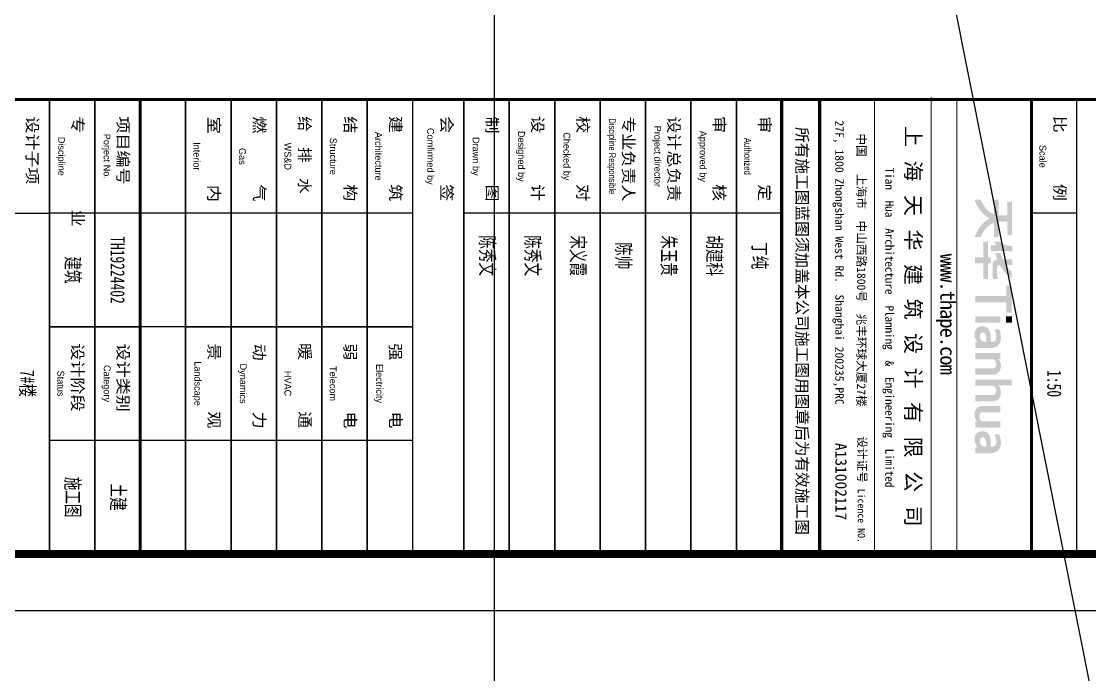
# Model space of a CAD drawing. Extents: x -678900 to 2378000, y 0 to 1840591.
# Drawn here: x -160934 to -151525, y 671482 to 677232 of the extents above; entities that cross this region are included whole.
import ezdxf
from ezdxf.enums import TextEntityAlignment as Align

# ---------------------------------------------------------------- set-up
doc = ezdxf.new("R2010")
doc.units = 0
doc.header["$LTSCALE"] = 1000
doc.header["$MEASUREMENT"] = 0
doc.header["$PDMODE"] = 1
doc.layers.get('0').update_dxf_attribs({"linetype": 'CONTINUOUS'})
doc.layers.get('DEFPOINTS').update_dxf_attribs({"color": 8, "linetype": 'CONTINUOUS'})
for name, color, linetype in [('C-SHET-LOGO', 7, 'CONTINUOUS'), ('C-SHET-SHET', 144, 'CONTINUOUS'), ('verify', 50, 'CONTINUOUS')]:
    doc.layers.add(name, color=color, linetype=linetype)
doc.layers.add('内框', color=8, linetype='CONTINUOUS', plot=False)
doc.styles.get("Standard").update_dxf_attribs({"font": '', "width": 0.7})
doc.styles.add('STYLEP3', font='')
doc.styles.add('STYLEP4', font='GOTHIC.TTF')
doc.styles.add('TH-STYLE1', font='', dxfattribs={"width": 0.7})
doc.styles.add('TH-STYLE2', font='', dxfattribs={"width": 0.7})
doc.styles.add('TH-STYLEP5', font='')
doc.styles.add('TuKuang', font='', dxfattribs={"width": 1.1})
doc.styles.add('黑体', font='simhei.ttf')
doc.styles.get('Standard').set_extended_font_data('SimSun')
doc.styles.get('STYLEP3').set_extended_font_data('SimSun')
doc.styles.get('TH-STYLE1').set_extended_font_data('SimSun')
doc.styles.get('TH-STYLE2').set_extended_font_data('SimSun')
doc.styles.get('TH-STYLEP5').set_extended_font_data('SimSun')
doc.styles.get('TuKuang').set_extended_font_data('SimSun')

# ---------------------------------------------------------------- blocks, each defined once
blk = doc.blocks.new('THAPE_A2L_inner')
at = {"layer": '内框'}
blk.add_lwpolyline([(0, 0), (0, 420), (594, 420), (594, 0)], close=True, dxfattribs=at)
at = {"layer": '内框', "const_width": 1.4}
blk.add_lwpolyline([(25, 410), (25, 10), (584, 10), (584, 410)], close=True, dxfattribs=at)
at = {"layer": '内框', "const_width": 0.5}
blk.add_lwpolyline([(504, 410), (504, 10)], dxfattribs=at)
at = {"layer": '内框', "style": '黑体', "width": 0.8}
blk.add_attdef('内框名称', (22.08, 421.99), '', height=3, dxfattribs=at)
blk = doc.blocks.new('TH')
at = {"linetype": 'Continuous'}
h = blk.add_hatch(color=256, dxfattribs=at)
h.dxf.hatch_style = 1
h.paths.add_polyline_path([(2.821, 2.831), (2.821, 2.978), (1.756, 2.978), (1.224, 2.978), (0.159, 2.978), (0.159, 2.831), (0.159, 2.758), (0.159, 2.611), (0.592, 2.611), (0.808, 2.611), (1.242, 2.611), (1.242, 2.341), (1.242, 2.206), (1.242, 1.916), (0.743, 1.916), (0.499, 1.916), (0, 1.916), (0, 1.538), (0.687, 1.538), (1.112, 1.538), (1.147, 1.538), (1.092, 1.427), (1.074, 1.391), (1.038, 1.32), (1.014, 1.284), (1.003, 1.266), (0.978, 1.23), (0.932, 1.153), (0.903, 1.116), (0.743, 0.945), (0.685, 0.888), (0.607, 0.829), (0.569, 0.798), (0.465, 0.718), (0.406, 0.679), (0.347, 0.644), (0.318, 0.626), (0.258, 0.59), (0, 0.461), (0, 0), (0.135, 0.047), (0.19, 0.068), (0.298, 0.113), (0.385, 0.157), (0.429, 0.178), (0.516, 0.222), (0.582, 0.26), (0.615, 0.281), (0.677, 0.323), (0.817, 0.413), (0.871, 0.454), (0.993, 0.56), (1.075, 0.641), (1.115, 0.682), (1.197, 0.763), (1.264, 0.853), (1.334, 0.939), (1.424, 1.075), (1.442, 1.107), (1.493, 1.193), (1.552, 1.077), (1.577, 1.037), (1.634, 0.962), (1.687, 0.878), (1.703, 0.859), (1.872, 0.674), (1.907, 0.639), (1.977, 0.57), (2.073, 0.493), (2.12, 0.454), (2.215, 0.376), (2.304, 0.321), (2.376, 0.278), (2.412, 0.256), (2.483, 0.212), (2.555, 0.176), (2.59, 0.159), (2.662, 0.123), (2.777, 0.072), (2.836, 0.049), (2.98, 0), (2.98, 0.195), (2.98, 0.284), (2.98, 0.461), (2.795, 0.558), (2.747, 0.582), (2.652, 0.629), (2.616, 0.653), (2.598, 0.665), (2.483, 0.743), (2.413, 0.793), (2.37, 0.827), (2.284, 0.898), (2.239, 0.943), (2.216, 0.966), (2.17, 1.012), (2.085, 1.109), (2.046, 1.161), (1.977, 1.27), (1.913, 1.364), (1.886, 1.416), (1.842, 1.538), (2.98, 1.538), (2.98, 1.916), (2.481, 1.916), (2.237, 1.916), (1.738, 1.916), (1.738, 2.611), (2.177, 2.611), (2.392, 2.611), (2.821, 2.611), (2.821, 2.758)])
h = blk.add_hatch(color=256, dxfattribs=at)
h.dxf.hatch_style = 1
h.paths.add_polyline_path([(4.072, 2.553), (4.124, 2.884), (4.124, 2.998), (3.951, 2.998), (3.866, 2.998), (3.685, 2.998), (3.685, 2.949), (3.685, 2.929), (3.685, 2.889), (3.653, 2.649), (3.639, 2.585), (3.605, 2.457), (3.575, 2.363), (3.553, 2.317), (3.501, 2.233), (3.453, 2.171), (3.327, 2.026), (3.327, 1.842), (3.327, 1.751), (3.327, 1.548), (3.525, 1.646), (3.635, 1.727), (3.635, 1.56), (3.635, 1.487), (3.635, 1.31), (4.072, 1.31), (4.072, 1.812), (4.072, 2.059)])
h = blk.add_hatch(color=256, dxfattribs=at)
h.dxf.hatch_style = 1
h.paths.add_polyline_path([(5.514, 2.186), (5.52, 2.19), (5.542, 2.209), (5.644, 2.281), (5.694, 2.319), (5.79, 2.397), (5.884, 2.491), (5.931, 2.537), (6.024, 2.631), (6.158, 2.8), (6.19, 2.858), (6.205, 2.888), (6.237, 2.958), (6.027, 2.958), (5.927, 2.958), (5.726, 2.958), (5.597, 2.8), (5.555, 2.758), (5.534, 2.737), (5.493, 2.695), (5.401, 2.623), (5.355, 2.586), (5.204, 2.463), (5.204, 2.69), (5.204, 2.79), (5.204, 2.998), (5.02, 2.998), (4.932, 2.998), (4.758, 2.998), (4.758, 2.692), (4.758, 2.539), (4.758, 2.233), (4.686, 2.203), (4.651, 2.188), (4.579, 2.159), (4.531, 2.143), (4.507, 2.135), (4.251, 2.065), (4.251, 1.906), (4.251, 1.826), (4.251, 1.654), (4.44, 1.7), (4.48, 1.71), (4.559, 1.732), (4.63, 1.756), (4.666, 1.768), (4.768, 1.801), (4.767, 1.744), (4.772, 1.722), (4.795, 1.652), (4.802, 1.625), (4.818, 1.597), (4.857, 1.553), (4.893, 1.511), (4.917, 1.493), (4.966, 1.469), (5.011, 1.455), (5.134, 1.419), (5.504, 1.419), (5.689, 1.419), (6.059, 1.419), (6.149, 1.436), (6.194, 1.451), (6.307, 1.502), (6.307, 1.657), (6.307, 1.727), (6.307, 1.866), (6.23, 1.843), (6.192, 1.829), (6.118, 1.796), (6.059, 1.786), (5.777, 1.786), (5.636, 1.786), (5.353, 1.786), (5.306, 1.799), (5.282, 1.811), (5.244, 1.841), (5.229, 1.871), (5.221, 1.886), (5.204, 1.916), (5.198, 1.949), (5.201, 1.969), (5.214, 2), (5.298, 2.051), (5.34, 2.077)])
h = blk.add_hatch(color=256, dxfattribs=at)
h.dxf.hatch_style = 1
h.paths.add_polyline_path([(8.184, 2.521), (8.677, 2.521), (8.999, 2.521), (8.999, 2.949), (6.843, 2.949), (6.843, 2.521), (7.658, 2.521), (7.658, 1.53), (7.658, 1.04), (7.658, 0.038), (8.184, 0.038), (8.184, 1.034), (8.184, 1.526)])
h = blk.add_hatch(color=256, dxfattribs=at)
h.dxf.hatch_style = 1
h.paths.add_polyline_path([(9.803, 2.968), (9.287, 2.968), (9.287, 2.502), (9.803, 2.502)])
h = blk.add_hatch(color=256, dxfattribs=at)
h.dxf.hatch_style = 1
h.paths.add_polyline_path([(15.182, 1.713), (15.187, 1.714), (15.276, 1.714), (15.298, 1.712), (15.343, 1.703), (15.383, 1.693), (15.401, 1.684), (15.423, 1.673), (15.431, 1.666), (15.435, 1.662), (15.453, 1.653), (15.461, 1.646), (15.466, 1.641), (15.471, 1.636), (15.476, 1.631), (15.481, 1.626), (15.486, 1.621), (15.491, 1.616), (15.498, 1.608), (15.507, 1.59), (15.511, 1.586), (15.518, 1.578), (15.528, 1.558), (15.538, 1.528), (15.548, 1.489), (15.548, 0.038), (16.048, 0.038), (16.048, 1.529), (16.048, 1.529), (16.038, 1.588), (16.038, 1.59), (16.028, 1.627), (16.028, 1.63), (16.019, 1.657), (16.009, 1.687), (16.007, 1.69), (15.999, 1.706), (15.989, 1.726), (15.979, 1.746), (15.969, 1.766), (15.959, 1.786), (15.949, 1.806), (15.946, 1.811), (15.941, 1.816), (15.936, 1.821), (15.928, 1.828), (15.919, 1.846), (15.916, 1.851), (15.911, 1.856), (15.906, 1.861), (15.901, 1.866), (15.896, 1.871), (15.891, 1.876), (15.886, 1.881), (15.881, 1.886), (15.876, 1.891), (15.871, 1.896), (15.866, 1.901), (15.861, 1.906), (15.856, 1.911), (15.851, 1.916), (15.846, 1.921), (15.836, 1.931), (15.818, 1.944), (15.806, 1.951), (15.796, 1.961), (15.775, 1.972), (15.753, 1.983), (15.746, 1.991), (15.741, 1.994), (15.725, 2.002), (15.705, 2.012), (15.685, 2.022), (15.682, 2.024), (15.655, 2.033), (15.625, 2.043), (15.595, 2.053), (15.592, 2.054), (15.554, 2.063), (15.552, 2.064), (15.504, 2.073), (15.503, 2.073), (15.403, 2.085), (15.307, 2.085), (15.295, 2.084), (15.214, 2.073), (15.212, 2.073), (15.154, 2.064), (15.152, 2.063), (15.114, 2.054), (15.112, 2.053), (15.085, 2.044), (15.055, 2.034), (15.025, 2.024), (15.021, 2.022), (15.003, 2.013), (14.975, 2.004), (14.971, 2.002), (14.955, 1.994), (14.935, 1.984), (14.915, 1.974), (14.911, 1.971), (14.903, 1.963), (14.881, 1.952), (14.869, 1.946), (14.859, 1.939), (14.851, 1.931), (14.845, 1.925), (14.828, 1.913), (14.817, 1.907), (14.803, 1.899), (14.783, 1.888), (14.783, 2.948), (14.323, 2.948), (14.323, 0.038), (14.818, 0.038), (14.818, 1.45), (14.828, 1.488), (14.837, 1.506), (14.847, 1.526), (14.858, 1.548), (14.866, 1.556), (14.871, 1.561), (14.876, 1.566), (14.881, 1.571), (14.886, 1.576), (14.891, 1.581), (14.896, 1.586), (14.901, 1.591), (14.906, 1.596), (14.911, 1.601), (14.916, 1.606), (14.921, 1.611), (14.925, 1.614), (14.939, 1.626), (14.944, 1.63), (14.954, 1.636), (14.971, 1.642), (14.975, 1.644), (14.991, 1.652), (15.011, 1.662), (15.033, 1.673), (15.062, 1.683), (15.092, 1.693), (15.123, 1.703)])
h = blk.add_hatch(color=256, dxfattribs=at)
h.dxf.hatch_style = 1
h.paths.add_polyline_path([(9.803, 2.045), (9.287, 2.045), (9.287, 1.246), (9.287, 0.038), (9.803, 0.038)])
h = blk.add_hatch(color=256, dxfattribs=at)
h.dxf.hatch_style = 1
h.paths.add_polyline_path([(11.506, 1.951), (11.496, 1.961), (11.491, 1.964), (11.475, 1.972), (11.471, 1.974), (11.455, 1.982), (11.451, 1.984), (11.435, 1.992), (11.431, 1.994), (11.415, 2.002), (11.411, 2.004), (11.395, 2.012), (11.391, 2.014), (11.375, 2.022), (11.372, 2.024), (11.345, 2.033), (11.342, 2.034), (11.315, 2.043), (11.312, 2.044), (11.274, 2.053), (11.272, 2.054), (11.234, 2.063), (11.232, 2.064), (11.174, 2.073), (11.173, 2.073), (11.064, 2.083), (11.051, 2.085), (10.929, 2.085), (10.923, 2.083), (10.783, 2.073), (10.782, 2.073), (10.704, 2.063), (10.702, 2.063), (10.644, 2.054), (10.642, 2.053), (10.594, 2.044), (10.592, 2.043), (10.553, 2.033), (10.504, 2.024), (10.502, 2.023), (10.473, 2.013), (10.434, 2.004), (10.432, 2.003), (10.405, 1.994), (10.402, 1.993), (10.375, 1.984), (10.372, 1.983), (10.345, 1.974), (10.342, 1.973), (10.313, 1.968), (10.313, 1.578), (10.322, 1.581), (10.328, 1.584), (10.352, 1.593), (10.355, 1.594), (10.373, 1.603), (10.402, 1.613), (10.405, 1.614), (10.432, 1.623), (10.435, 1.624), (10.462, 1.633), (10.465, 1.634), (10.493, 1.643), (10.532, 1.653), (10.535, 1.654), (10.563, 1.663), (10.602, 1.673), (10.604, 1.674), (10.643, 1.683), (10.693, 1.693), (10.753, 1.703), (10.843, 1.713), (10.848, 1.714), (10.988, 1.714), (10.994, 1.713), (11.053, 1.703), (11.093, 1.693), (11.122, 1.684), (11.125, 1.683), (11.153, 1.673), (11.173, 1.663), (11.181, 1.656), (11.185, 1.652), (11.203, 1.643), (11.211, 1.636), (11.216, 1.631), (11.221, 1.626), (11.226, 1.621), (11.231, 1.616), (11.236, 1.611), (11.241, 1.606), (11.246, 1.601), (11.251, 1.596), (11.258, 1.588), (11.267, 1.57), (11.271, 1.566), (11.278, 1.558), (11.288, 1.538), (11.298, 1.51), (11.299, 1.507), (11.308, 1.48), (11.309, 1.458), (11.311, 1.396), (11.313, 1.278), (11.191, 1.277), (11.052, 1.275), (10.863, 1.273), (10.863, 1.273), (10.764, 1.263), (10.762, 1.263), (10.694, 1.253), (10.692, 1.253), (10.644, 1.244), (10.642, 1.243), (10.604, 1.234), (10.602, 1.233), (10.564, 1.224), (10.562, 1.223), (10.535, 1.214), (10.532, 1.213), (10.505, 1.204), (10.502, 1.203), (10.475, 1.194), (10.471, 1.192), (10.453, 1.183), (10.425, 1.174), (10.421, 1.172), (10.405, 1.164), (10.401, 1.162), (10.385, 1.154), (10.381, 1.152), (10.365, 1.144), (10.361, 1.141), (10.353, 1.133), (10.335, 1.124), (10.331, 1.122), (10.315, 1.114), (10.311, 1.111), (10.306, 1.106), (10.301, 1.101), (10.293, 1.093), (10.275, 1.084), (10.271, 1.081), (10.266, 1.076), (10.261, 1.071), (10.256, 1.066), (10.251, 1.061), (10.246, 1.056), (10.241, 1.051), (10.236, 1.046), (10.231, 1.041), (10.226, 1.036), (10.221, 1.031), (10.216, 1.026), (10.211, 1.021), (10.201, 1.011), (10.197, 1.006), (10.188, 0.988), (10.181, 0.981), (10.171, 0.971), (10.167, 0.966), (10.159, 0.95), (10.157, 0.946), (10.148, 0.928), (10.141, 0.921), (10.138, 0.917), (10.128, 0.888), (10.119, 0.87), (10.117, 0.866), (10.109, 0.85), (10.108, 0.847), (10.098, 0.81), (10.098, 0.807), (10.088, 0.77), (10.073, 0.698), (10.073, 0.548), (10.088, 0.479), (10.088, 0.477), (10.098, 0.429), (10.098, 0.427), (10.108, 0.39), (10.109, 0.387), (10.118, 0.36), (10.119, 0.356), (10.127, 0.34), (10.129, 0.336), (10.137, 0.32), (10.139, 0.316), (10.147, 0.3), (10.149, 0.296), (10.157, 0.28), (10.159, 0.276), (10.167, 0.26), (10.169, 0.256), (10.177, 0.24), (10.181, 0.236), (10.186, 0.231), (10.191, 0.226), (10.198, 0.218), (10.207, 0.2), (10.211, 0.196), (10.216, 0.191), (10.221, 0.186), (10.226, 0.181), (10.231, 0.176), (10.236, 0.171), (10.241, 0.166), (10.246, 0.161), (10.251, 0.156), (10.256, 0.151), (10.261, 0.146), (10.266, 0.141), (10.271, 0.136), (10.276, 0.131), (10.281, 0.126), (10.291, 0.116), (10.295, 0.112), (10.313, 0.103), (10.321, 0.096), (10.325, 0.092), (10.343, 0.083), (10.351, 0.076), (10.355, 0.072), (10.371, 0.064), (10.375, 0.062), (10.391, 0.054), (10.395, 0.052), (10.411, 0.044), (10.415, 0.043), (10.443, 0.033), (10.461, 0.024), (10.464, 0.023), (10.502, 0.014), (10.504, 0.013), (10.541, 0.004), (10.612, -0.012), (10.803, -0.012), (10.886, 0.004), (10.932, 0.013), (10.982, 0.023), (10.985, 0.024), (11.013, 0.033), (11.052, 0.043), (11.055, 0.044), (11.073, 0.053), (11.102, 0.063), (11.105, 0.064), (11.121, 0.072), (11.125, 0.074), (11.141, 0.082), (11.145, 0.084), (11.161, 0.092), (11.165, 0.094), (11.181, 0.102), (11.185, 0.104), (11.201, 0.112), (11.206, 0.116), (11.213, 0.123), (11.231, 0.132), (11.236, 0.136), (11.241, 0.141), (11.246, 0.146), (11.251, 0.151), (11.256, 0.156), (11.263, 0.163), (11.281, 0.172), (11.286, 0.176), (11.291, 0.181), (11.296, 0.186), (11.301, 0.191), (11.306, 0.196), (11.363, 0.238), (11.363, 0.038), (11.823, 0.038), (11.823, 1.288), (11.819, 1.307), (11.808, 1.388), (11.808, 1.389), (11.798, 1.458), (11.798, 1.46), (11.788, 1.498), (11.778, 1.547), (11.778, 1.55), (11.769, 1.577), (11.768, 1.58), (11.759, 1.607), (11.758, 1.61), (11.749, 1.637), (11.747, 1.64), (11.739, 1.656), (11.737, 1.66), (11.728, 1.678), (11.719, 1.707), (11.716, 1.711), (11.708, 1.718), (11.699, 1.736), (11.697, 1.74), (11.689, 1.756), (11.687, 1.76), (11.679, 1.776), (11.676, 1.781), (11.668, 1.788), (11.659, 1.806), (11.656, 1.811), (11.651, 1.816), (11.646, 1.821), (11.641, 1.826), (11.636, 1.831), (11.628, 1.838), (11.619, 1.856), (11.616, 1.861), (11.611, 1.866), (11.606, 1.871), (11.601, 1.876), (11.596, 1.881), (11.591, 1.886), (11.586, 1.891), (11.576, 1.901), (11.571, 1.904), (11.553, 1.913), (11.546, 1.921), (11.536, 1.931), (11.531, 1.934), (11.513, 1.943)])
h.paths.add_polyline_path([(11.039, 0.925), (11.313, 0.928), (11.313, 0.756), (11.305, 0.736), (11.299, 0.721), (11.289, 0.69), (11.278, 0.658), (11.269, 0.64), (11.259, 0.62), (11.249, 0.6), (11.246, 0.596), (11.244, 0.59), (11.238, 0.584), (11.235, 0.578), (11.229, 0.571), (11.219, 0.56), (11.216, 0.556), (11.211, 0.551), (11.206, 0.546), (11.201, 0.541), (11.196, 0.536), (11.191, 0.531), (11.186, 0.526), (11.181, 0.521), (11.173, 0.513), (11.155, 0.504), (11.151, 0.501), (11.143, 0.493), (11.125, 0.484), (11.121, 0.481), (11.113, 0.473), (11.093, 0.463), (11.065, 0.454), (11.061, 0.452), (11.043, 0.443), (11.013, 0.433), (10.973, 0.423), (10.924, 0.414), (10.909, 0.412), (10.844, 0.41), (10.815, 0.408), (10.762, 0.414), (10.723, 0.423), (10.693, 0.433), (10.673, 0.443), (10.666, 0.451), (10.661, 0.454), (10.643, 0.463), (10.636, 0.471), (10.631, 0.476), (10.626, 0.481), (10.618, 0.488), (10.609, 0.506), (10.606, 0.511), (10.598, 0.518), (10.588, 0.55), (10.578, 0.574), (10.576, 0.578), (10.575, 0.622), (10.574, 0.665), (10.574, 0.685), (10.574, 0.707), (10.579, 0.718), (10.588, 0.737), (10.589, 0.74), (10.597, 0.756), (10.608, 0.778), (10.616, 0.786), (10.621, 0.791), (10.626, 0.796), (10.631, 0.801), (10.636, 0.806), (10.641, 0.811), (10.646, 0.816), (10.653, 0.823), (10.671, 0.832), (10.691, 0.842), (10.711, 0.852), (10.731, 0.862), (10.753, 0.873), (10.792, 0.883), (10.795, 0.884), (10.823, 0.893), (10.873, 0.903), (10.933, 0.913), (11.023, 0.923)], flags=16)
h = blk.add_hatch(color=256, dxfattribs=at)
h.dxf.hatch_style = 1
h.paths.add_polyline_path([(12.709, 1.48), (12.717, 1.496), (12.719, 1.5), (12.727, 1.516), (12.729, 1.52), (12.737, 1.536), (12.741, 1.541), (12.746, 1.546), (12.749, 1.55), (12.757, 1.566), (12.761, 1.571), (12.766, 1.576), (12.771, 1.581), (12.776, 1.586), (12.783, 1.593), (12.803, 1.609), (12.814, 1.619), (12.827, 1.631), (12.845, 1.639), (12.853, 1.643), (12.871, 1.652), (12.875, 1.654), (12.891, 1.662), (12.895, 1.664), (12.913, 1.673), (12.942, 1.683), (12.945, 1.684), (12.973, 1.693), (13.013, 1.703), (13.072, 1.713), (13.111, 1.714), (13.153, 1.713), (13.184, 1.713), (13.233, 1.703), (13.263, 1.693), (13.281, 1.684), (13.285, 1.682), (13.301, 1.674), (13.305, 1.672), (13.321, 1.664), (13.326, 1.661), (13.331, 1.656), (13.336, 1.651), (13.341, 1.646), (13.346, 1.641), (13.351, 1.636), (13.356, 1.631), (13.361, 1.626), (13.366, 1.621), (13.371, 1.616), (13.376, 1.611), (13.381, 1.606), (13.388, 1.598), (13.397, 1.58), (13.399, 1.576), (13.407, 1.56), (13.409, 1.556), (13.418, 1.538), (13.428, 1.508), (13.438, 1.439), (13.438, 0.038), (13.938, 0.038), (13.938, 1.449), (13.928, 1.548), (13.928, 1.549), (13.918, 1.597), (13.918, 1.6), (13.908, 1.637), (13.908, 1.64), (13.899, 1.667), (13.898, 1.67), (13.889, 1.697), (13.887, 1.7), (13.879, 1.716), (13.877, 1.72), (13.869, 1.736), (13.867, 1.74), (13.859, 1.756), (13.857, 1.76), (13.849, 1.776), (13.847, 1.78), (13.839, 1.796), (13.836, 1.801), (13.831, 1.806), (13.826, 1.811), (13.818, 1.818), (13.809, 1.836), (13.806, 1.841), (13.801, 1.846), (13.796, 1.851), (13.791, 1.856), (13.786, 1.861), (13.778, 1.868), (13.769, 1.886), (13.766, 1.891), (13.761, 1.896), (13.756, 1.901), (13.751, 1.904), (13.735, 1.912), (13.731, 1.916), (13.726, 1.921), (13.721, 1.926), (13.716, 1.931), (13.711, 1.936), (13.706, 1.941), (13.701, 1.944), (13.685, 1.952), (13.681, 1.956), (13.676, 1.961), (13.671, 1.964), (13.655, 1.972), (13.651, 1.976), (13.646, 1.981), (13.641, 1.984), (13.625, 1.992), (13.621, 1.994), (13.605, 2.002), (13.601, 2.004), (13.585, 2.012), (13.581, 2.014), (13.565, 2.022), (13.562, 2.024), (13.533, 2.033), (13.515, 2.042), (13.512, 2.044), (13.473, 2.053), (13.445, 2.063), (13.442, 2.064), (13.384, 2.073), (13.383, 2.073), (13.294, 2.084), (13.287, 2.085), (13.192, 2.083), (13.094, 2.073), (13.092, 2.073), (13.044, 2.064), (13.042, 2.063), (13.004, 2.054), (13.002, 2.053), (12.964, 2.044), (12.962, 2.043), (12.935, 2.034), (12.932, 2.033), (12.905, 2.024), (12.901, 2.022), (12.885, 2.014), (12.881, 2.012), (12.865, 2.004), (12.861, 2.002), (12.845, 1.994), (12.841, 1.992), (12.825, 1.984), (12.821, 1.982), (12.805, 1.974), (12.801, 1.972), (12.79, 1.965), (12.774, 1.955), (12.757, 1.945), (12.738, 1.93), (12.727, 1.92), (12.716, 1.913), (12.701, 1.902), (12.685, 1.894), (12.663, 1.888), (12.663, 2.038), (12.203, 2.038), (12.203, 0.038), (12.709, 0.038)])
h = blk.add_hatch(color=256, dxfattribs=at)
h.dxf.hatch_style = 1
h.paths.add_polyline_path([(16.928, 2.038), (16.423, 2.038), (16.423, 0.559), (16.423, 0.558), (16.425, 0.552), (16.438, 0.489), (16.438, 0.487), (16.448, 0.45), (16.449, 0.447), (16.458, 0.42), (16.459, 0.417), (16.468, 0.39), (16.469, 0.386), (16.478, 0.368), (16.488, 0.34), (16.489, 0.336), (16.497, 0.32), (16.501, 0.316), (16.508, 0.308), (16.517, 0.29), (16.519, 0.286), (16.527, 0.27), (16.531, 0.266), (16.538, 0.258), (16.547, 0.24), (16.551, 0.236), (16.556, 0.231), (16.561, 0.226), (16.566, 0.221), (16.571, 0.216), (16.576, 0.211), (16.581, 0.206), (16.586, 0.201), (16.591, 0.196), (16.596, 0.191), (16.601, 0.186), (16.606, 0.181), (16.611, 0.176), (16.616, 0.171), (16.621, 0.166), (16.626, 0.161), (16.631, 0.156), (16.636, 0.151), (16.641, 0.146), (16.651, 0.136), (16.655, 0.132), (16.673, 0.123), (16.681, 0.116), (16.685, 0.112), (16.703, 0.103), (16.711, 0.096), (16.715, 0.092), (16.731, 0.084), (16.735, 0.082), (16.751, 0.074), (16.755, 0.072), (16.771, 0.064), (16.775, 0.062), (16.791, 0.054), (16.795, 0.052), (16.811, 0.044), (16.815, 0.043), (16.842, 0.034), (16.845, 0.033), (16.872, 0.024), (16.874, 0.023), (16.912, 0.014), (16.914, 0.013), (16.949, 0.004), (17.017, -0.011), (17.027, -0.014), (17.05, -0.017), (17.113, -0.016), (17.175, -0.009), (17.215, -0.007), (17.282, 0.003), (17.284, 0.004), (17.332, 0.013), (17.334, 0.014), (17.372, 0.023), (17.375, 0.024), (17.402, 0.033), (17.405, 0.034), (17.432, 0.043), (17.435, 0.044), (17.462, 0.053), (17.465, 0.054), (17.483, 0.063), (17.512, 0.073), (17.515, 0.074), (17.531, 0.082), (17.535, 0.084), (17.551, 0.092), (17.556, 0.096), (17.581, 0.112), (17.585, 0.114), (17.601, 0.122), (17.631, 0.142), (17.636, 0.145), (17.646, 0.15), (17.652, 0.153), (17.665, 0.165), (17.686, 0.179), (17.686, 0.038), (18.153, 0.038), (18.153, 2.038), (17.658, 2.038), (17.658, 0.618), (17.648, 0.578), (17.639, 0.56), (17.637, 0.556), (17.628, 0.538), (17.621, 0.531), (17.616, 0.526), (17.611, 0.521), (17.606, 0.516), (17.601, 0.511), (17.596, 0.506), (17.591, 0.501), (17.586, 0.496), (17.581, 0.491), (17.576, 0.486), (17.571, 0.481), (17.566, 0.476), (17.561, 0.471), (17.556, 0.466), (17.551, 0.461), (17.543, 0.453), (17.525, 0.444), (17.521, 0.441), (17.513, 0.433), (17.495, 0.424), (17.491, 0.422), (17.475, 0.414), (17.471, 0.412), (17.453, 0.403), (17.425, 0.394), (17.422, 0.393), (17.395, 0.384), (17.392, 0.383), (17.363, 0.374), (17.309, 0.361), (17.177, 0.358), (17.159, 0.361), (17.124, 0.373), (17.122, 0.374), (17.093, 0.383), (17.075, 0.392), (17.071, 0.394), (17.055, 0.402), (17.051, 0.404), (17.033, 0.413), (17.026, 0.421), (17.021, 0.426), (17.016, 0.431), (17.011, 0.436), (17.006, 0.441), (17.001, 0.446), (16.996, 0.451), (16.991, 0.456), (16.986, 0.461), (16.978, 0.468), (16.969, 0.486), (16.966, 0.491), (16.958, 0.498), (16.948, 0.518), (16.938, 0.548), (16.928, 0.588)])
h = blk.add_hatch(color=256, dxfattribs=at)
h.dxf.hatch_style = 1
h.paths.add_polyline_path([(20.193, 1.248), (20.191, 1.263), (20.178, 1.37), (20.168, 1.438), (20.168, 1.439), (20.158, 1.487), (20.148, 1.537), (20.148, 1.54), (20.139, 1.567), (20.138, 1.57), (20.129, 1.597), (20.128, 1.6), (20.119, 1.627), (20.118, 1.63), (20.109, 1.657), (20.107, 1.66), (20.099, 1.676), (20.097, 1.68), (20.089, 1.696), (20.087, 1.7), (20.079, 1.716), (20.077, 1.72), (20.069, 1.736), (20.067, 1.74), (20.059, 1.756), (20.056, 1.761), (20.048, 1.768), (20.039, 1.786), (20.036, 1.791), (20.028, 1.798), (20.019, 1.816), (20.016, 1.821), (20.011, 1.826), (20.006, 1.831), (20.001, 1.836), (19.996, 1.841), (19.991, 1.846), (19.986, 1.851), (19.981, 1.856), (19.976, 1.861), (19.971, 1.866), (19.966, 1.871), (19.961, 1.876), (19.956, 1.881), (19.951, 1.886), (19.946, 1.891), (19.941, 1.896), (19.936, 1.901), (19.931, 1.906), (19.926, 1.911), (19.921, 1.916), (19.916, 1.921), (19.911, 1.926), (19.906, 1.931), (19.901, 1.934), (19.885, 1.942), (19.881, 1.946), (19.876, 1.951), (19.871, 1.954), (19.855, 1.962), (19.851, 1.966), (19.846, 1.971), (19.841, 1.974), (19.825, 1.982), (19.821, 1.984), (19.805, 1.992), (19.801, 1.994), (19.785, 2.002), (19.781, 2.004), (19.765, 2.012), (19.762, 2.014), (19.733, 2.023), (19.715, 2.032), (19.712, 2.034), (19.685, 2.043), (19.682, 2.044), (19.644, 2.053), (19.642, 2.054), (19.604, 2.063), (19.602, 2.064), (19.544, 2.073), (19.543, 2.073), (19.426, 2.085), (19.411, 2.085), (19.306, 2.085), (19.293, 2.083), (19.153, 2.073), (19.152, 2.073), (19.074, 2.063), (19.072, 2.063), (19.014, 2.054), (19.012, 2.053), (18.964, 2.044), (18.914, 2.034), (18.912, 2.033), (18.874, 2.024), (18.872, 2.023), (18.843, 2.013), (18.804, 2.004), (18.802, 2.003), (18.775, 1.994), (18.772, 1.993), (18.745, 1.984), (18.742, 1.983), (18.715, 1.974), (18.712, 1.973), (18.683, 1.968), (18.683, 1.588), (18.683, 1.578), (18.722, 1.593), (18.725, 1.594), (18.743, 1.603), (18.772, 1.613), (18.775, 1.614), (18.802, 1.623), (18.805, 1.624), (18.832, 1.633), (18.835, 1.634), (18.863, 1.643), (18.902, 1.653), (18.905, 1.654), (18.933, 1.663), (18.972, 1.673), (18.974, 1.674), (19.013, 1.683), (19.063, 1.693), (19.123, 1.703), (19.213, 1.713), (19.226, 1.716), (19.341, 1.715), (19.354, 1.713), (19.423, 1.703), (19.463, 1.693), (19.493, 1.683), (19.511, 1.674), (19.515, 1.672), (19.531, 1.664), (19.535, 1.662), (19.551, 1.654), (19.556, 1.651), (19.561, 1.646), (19.565, 1.642), (19.581, 1.634), (19.586, 1.631), (19.591, 1.626), (19.596, 1.621), (19.601, 1.616), (19.606, 1.611), (19.611, 1.606), (19.618, 1.598), (19.627, 1.58), (19.631, 1.576), (19.638, 1.568), (19.647, 1.55), (19.649, 1.546), (19.658, 1.528), (19.668, 1.498), (19.678, 1.46), (19.68, 1.451), (19.681, 1.408), (19.682, 1.365), (19.682, 1.321), (19.683, 1.278), (19.509, 1.276), (19.371, 1.275), (19.233, 1.273), (19.233, 1.273), (19.134, 1.263), (19.132, 1.263), (19.064, 1.253), (19.062, 1.253), (19.014, 1.244), (19.012, 1.243), (18.974, 1.234), (18.972, 1.233), (18.934, 1.224), (18.932, 1.223), (18.894, 1.214), (18.892, 1.213), (18.865, 1.204), (18.861, 1.202), (18.843, 1.193), (18.815, 1.184), (18.811, 1.182), (18.795, 1.174), (18.791, 1.172), (18.775, 1.164), (18.771, 1.162), (18.755, 1.154), (18.751, 1.152), (18.735, 1.144), (18.731, 1.142), (18.715, 1.134), (18.711, 1.131), (18.703, 1.123), (18.685, 1.114), (18.681, 1.111), (18.673, 1.103), (18.655, 1.094), (18.651, 1.091), (18.646, 1.086), (18.641, 1.081), (18.636, 1.076), (18.631, 1.071), (18.626, 1.066), (18.621, 1.061), (18.616, 1.056), (18.611, 1.051), (18.606, 1.046), (18.601, 1.041), (18.596, 1.036), (18.591, 1.031), (18.586, 1.026), (18.581, 1.021), (18.576, 1.016), (18.571, 1.011), (18.566, 1.006), (18.561, 1.001), (18.556, 0.996), (18.551, 0.991), (18.547, 0.986), (18.539, 0.97), (18.536, 0.966), (18.531, 0.961), (18.527, 0.956), (18.519, 0.94), (18.517, 0.936), (18.509, 0.92), (18.507, 0.916), (18.499, 0.9), (18.497, 0.896), (18.489, 0.88), (18.488, 0.877), (18.479, 0.85), (18.478, 0.847), (18.469, 0.82), (18.468, 0.817), (18.459, 0.79), (18.458, 0.788), (18.445, 0.735), (18.443, 0.728), (18.44, 0.703), (18.439, 0.686), (18.435, 0.616), (18.438, 0.555), (18.445, 0.506), (18.448, 0.497), (18.458, 0.459), (18.458, 0.457), (18.468, 0.42), (18.468, 0.417), (18.478, 0.38), (18.479, 0.376), (18.488, 0.358), (18.498, 0.33), (18.499, 0.326), (18.507, 0.31), (18.509, 0.306), (18.517, 0.29), (18.519, 0.286), (18.527, 0.27), (18.531, 0.266), (18.538, 0.258), (18.547, 0.24), (18.551, 0.236), (18.558, 0.228), (18.567, 0.21), (18.571, 0.206), (18.576, 0.201), (18.581, 0.196), (18.586, 0.191), (18.591, 0.186), (18.598, 0.178), (18.607, 0.16), (18.611, 0.156), (18.616, 0.151), (18.621, 0.146), (18.625, 0.142), (18.641, 0.134), (18.646, 0.131), (18.651, 0.126), (18.656, 0.121), (18.661, 0.116), (18.666, 0.111), (18.671, 0.106), (18.675, 0.102), (18.691, 0.094), (18.696, 0.091), (18.701, 0.086), (18.705, 0.082), (18.721, 0.074), (18.725, 0.072), (18.741, 0.064), (18.745, 0.062), (18.761, 0.054), (18.765, 0.052), (18.781, 0.044), (18.785, 0.042), (18.801, 0.034), (18.805, 0.033), (18.832, 0.024), (18.834, 0.023), (18.872, 0.014), (18.874, 0.013), (18.912, 0.004), (18.914, 0.003), (18.973, -0.008), (18.983, -0.012), (19.159, -0.012), (19.164, -0.011), (19.173, -0.01), (19.253, 0.003), (19.254, 0.004), (19.302, 0.013), (19.352, 0.023), (19.355, 0.024), (19.382, 0.033), (19.385, 0.034), (19.412, 0.043), (19.415, 0.044), (19.442, 0.053), (19.445, 0.054), (19.472, 0.063), (19.475, 0.064), (19.491, 0.072), (19.495, 0.074), (19.511, 0.082), (19.515, 0.084), (19.531, 0.092), (19.535, 0.094), (19.551, 0.102), (19.556, 0.106), (19.563, 0.113), (19.581, 0.122), (19.586, 0.126), (19.593, 0.133), (19.611, 0.142), (19.616, 0.146), (19.621, 0.151), (19.626, 0.156), (19.631, 0.161), (19.636, 0.166), (19.641, 0.171), (19.646, 0.176), (19.651, 0.181), (19.656, 0.186), (19.661, 0.191), (19.666, 0.196), (19.671, 0.201), (19.676, 0.206), (19.681, 0.211), (19.686, 0.216), (19.691, 0.221), (19.696, 0.226), (19.699, 0.23), (19.722, 0.248), (19.722, 0.038), (20.193, 0.038)])
h.paths.add_polyline_path([(18.933, 0.678), (18.936, 0.692), (18.948, 0.717), (18.949, 0.72), (18.958, 0.748), (18.967, 0.766), (18.971, 0.771), (18.976, 0.776), (18.981, 0.781), (18.986, 0.786), (18.991, 0.791), (18.996, 0.796), (19.001, 0.801), (19.006, 0.806), (19.011, 0.811), (19.016, 0.816), (19.021, 0.821), (19.025, 0.824), (19.041, 0.832), (19.046, 0.836), (19.051, 0.841), (19.055, 0.844), (19.073, 0.853), (19.102, 0.863), (19.105, 0.864), (19.123, 0.873), (19.153, 0.883), (19.193, 0.893), (19.243, 0.903), (19.303, 0.913), (19.393, 0.923), (19.403, 0.925), (19.506, 0.926), (19.595, 0.927), (19.634, 0.928), (19.683, 0.928), (19.683, 0.785), (19.679, 0.768), (19.668, 0.729), (19.668, 0.727), (19.659, 0.7), (19.648, 0.668), (19.639, 0.65), (19.637, 0.646), (19.629, 0.63), (19.627, 0.626), (19.619, 0.61), (19.617, 0.606), (19.609, 0.59), (19.606, 0.586), (19.601, 0.581), (19.596, 0.576), (19.591, 0.571), (19.587, 0.566), (19.579, 0.55), (19.576, 0.546), (19.571, 0.541), (19.566, 0.536), (19.561, 0.531), (19.556, 0.526), (19.551, 0.521), (19.546, 0.516), (19.541, 0.512), (19.525, 0.504), (19.521, 0.501), (19.516, 0.496), (19.511, 0.492), (19.495, 0.484), (19.491, 0.482), (19.475, 0.474), (19.471, 0.472), (19.455, 0.464), (19.451, 0.462), (19.433, 0.453), (19.405, 0.444), (19.375, 0.434), (19.343, 0.423), (19.294, 0.414), (19.247, 0.411), (19.172, 0.411), (19.132, 0.414), (19.093, 0.423), (19.063, 0.433), (19.045, 0.442), (19.041, 0.444), (19.025, 0.452), (19.021, 0.456), (19.016, 0.461), (19.011, 0.466), (19.006, 0.471), (19.001, 0.476), (18.996, 0.481), (18.991, 0.486), (18.986, 0.491), (18.981, 0.496), (18.977, 0.5), (18.969, 0.516), (18.967, 0.52), (18.958, 0.538), (18.949, 0.567), (18.948, 0.57), (18.938, 0.595), (18.933, 0.607)], flags=16)
h = blk.add_hatch(color=256, dxfattribs=at)
h.dxf.hatch_style = 1
h.paths.add_polyline_path([(6.307, 0.92), (6.307, 1.071), (5.806, 1.071), (5.556, 1.071), (5.055, 1.071), (5.055, 1.28), (4.589, 1.28), (4.589, 1.071), (3.327, 1.071), (3.327, 0.694), (4.088, 0.694), (4.589, 0.694), (4.589, 0.009), (5.055, 0.009), (5.055, 0.694), (5.556, 0.694), (5.806, 0.694), (6.307, 0.694), (6.307, 0.845)])
blk = doc.blocks.new('LOGO2014')
blk.add_line((79.93, 44), (79.93, 30.83))
at = {"const_width": 0.5}
blk.add_lwpolyline([(80, 0), (0, 0), (0, 44), (80, 44)], close=True, dxfattribs=at)
at = {"lineweight": 9}
for points in [[(79.93, 0), (0, 0), (0, 44), (79.93, 44), (79.93, 0)], [(0, 30.83), (79.93, 30.83)], [(-0.39, 26.36), (79.55, 26.36)], [(-0.15, 16.36), (79.79, 16.36)], [(0, 6.52), (79.93, 6.52)]]:
    blk.add_lwpolyline(points, dxfattribs=at)
at = {"const_width": 0.5}
blk.add_lwpolyline([(0, 6.77), (80, 6.77)], dxfattribs=at)
at = {"linetype": 'Continuous', "xscale": 2.207590749970477, "yscale": 2.207590749970477, "zscale": 2.207590749970477}
blk.add_blockref('TH', (17.63, 34), dxfattribs=at)
at = {"attachment_point": 7}
for s, insert, char_height, style in [('{\\W1;\\T0.9;www.thape.com}', (27.11, 27.19), 2.6547, 'TH-STYLE2'), ('{\\fSTXihei|b0|i0|c0|p34;A131002117}', (60.39, 9.45), 2, 'TH-STYLEP5'), ('{\\fSTXihei|b0|i0|c0|p34;27F, 1800 Zhongshan West Rd.  Shanghai 200235,PRC}', (3.68, 8.96), 1.5, 'TH-STYLEP5')]:
    blk.add_mtext(s, dxfattribs=dict(at, insert=insert, char_height=char_height, style=style))
for s, insert, char_height, width, attachment_point, style in [('{\\fSimHei|b1|i0|c134|p2;\\W1;\\T1.1;上 海 天 华 建 筑 设 计 有 限 公 司}', (40.07, 23.02), 2.7, 80.9454, 5, 'TH-STYLE2'), ('{\\fSTXihei|b0|i0|c204|p2;\\T0.95;Tian\\fSTXihei|b0|i0|c238|p2; \\fSTXihei|b0|i0|c204|p2; Hua\\fSTXihei|b0|i0|c238|p2; \\fSTXihei|b0|i0|c204|p2; Architecture \\fSTXihei|b0|i0|c238|p2; \\fSTXihei|b0|i0|c204|p2;Planning \\fSTXihei|b0|i0|c238|p2; \\fSTXihei|b0|i0|c204|p2;& \\fSTXihei|b0|i0|c238|p2; \\fSTXihei|b0|i0|c204|p2;Engineering\\fSTXihei|b0|i0|c238|p2; \\fSTXihei|b0|i0|c204|p2; Limited}', (40.08, 18.76), 1.5, 54.8, 5, 'TH-STYLEP5'), ('{\\fSTXihei|b0|i0|c134|p2;设计证号 \\H0.8511x;Licence NO.}', (59.24, 14.92), 1.5, 37.0118, 1, 'TH-STYLEP5'), ('{\\fSTXihei|b0|i0|c134|p2;中国   上海市  中山西路1800号  兆丰环球大厦27楼}', (5.97, 14.8), 1.5, 75.8521, 1, 'TH-STYLEP5'), ('{\\fSTXihei|b0|i0|c134|p2;所有施工图蓝图须加盖本公司施工图用图章后为有效施工图}', (4.83, 4.64), 2.0231, 75.8521, 1, 'TH-STYLEP5')]:
    blk.add_mtext(s, dxfattribs=dict(insert=insert, char_height=char_height, width=width, attachment_point=attachment_point, style=style))
blk = doc.blocks.new('201311_THAPE_A2L')
for p, q in [((524, 239), (524, 231)), ((524, 187), (524, 179)), ((524, 179), (524, 171)), ((524, 171), (524, 163)), ((524, 163), (524, 155)), ((524, 155), (524, 147)), ((524, 147), (524, 139)), ((524, 139), (524, 131)), ((524, 122), (524, 114)), ((564, 122), (564, 114)), ((524, 114), (524, 106)), ((564, 114), (564, 106)), ((524, 106), (524, 98)), ((564, 106), (564, 98)), ((524, 98), (524, 90)), ((564, 98), (564, 90)), ((524, 90), (524, 74)), ((564, 90), (564, 74)), ((544, 82), (544, 74)), ((524, 74), (524, 66)), ((564, 74), (564, 66)), ((524, 66), (524, 58)), ((564, 66), (564, 58)), ((524, 50), (524, 58))]:
    blk.add_line(p, q)
for points in [[(0, 0), (0, 420), (594, 420), (594, 0)], [(504, 239), (504, 231), (584, 231), (584, 239)], [(504, 187), (504, 179), (584, 179), (584, 187)], [(584, 131), (504, 131), (504, 187), (584, 187)], [(504, 179), (504, 171), (584, 171), (584, 179)], [(504, 171), (504, 163), (584, 163), (584, 171)], [(504, 163), (504, 155), (584, 155), (584, 163)], [(504, 155), (504, 147), (584, 147), (584, 155)], [(504, 147), (504, 139), (584, 139), (584, 147)], [(504, 139), (504, 131), (584, 131), (584, 139)], [(584, 82), (504, 82), (504, 131), (584, 131)], [(504, 122), (504, 114), (544, 114), (544, 122)], [(544, 122), (544, 114), (584, 114), (584, 122)], [(504, 114), (504, 106), (544, 106), (544, 114)], [(544, 114), (544, 106), (584, 106), (584, 114)], [(504, 106), (504, 98), (544, 98), (544, 106)], [(544, 106), (544, 98), (584, 98), (584, 106)], [(504, 98), (504, 90), (544, 90), (544, 98)], [(544, 98), (544, 90), (584, 90), (584, 98)], [(504, 90), (504, 82), (544, 82), (544, 90)], [(544, 90), (544, 82), (584, 82), (584, 90)], [(504, 74), (504, 66), (544, 66), (544, 74)], [(544, 74), (544, 66), (584, 66), (584, 74)], [(504, 66), (504, 58), (544, 58), (544, 66)], [(544, 66), (544, 58), (584, 58), (584, 66)], [(504, 58), (504, 50), (584, 50), (584, 58)]]:
    blk.add_lwpolyline(points, close=True)
for points, const_width in [([(25, 410), (25, 10), (584, 10), (584, 410)], 1.4), ([(584, 10), (504, 10), (504, 74), (584, 74)], 0.5)]:
    blk.add_lwpolyline(points, close=True, dxfattribs=dict(const_width=const_width))
at = {"const_width": 0.5}
for points in [[(504, 410), (504, 10)], [(504, 187), (584, 187)]]:
    blk.add_lwpolyline(points, dxfattribs=at)
for p in [(554, 235), (532, 183), (558, 183), (532, 175), (558, 175), (532, 167), (558, 167), (532, 159), (558, 159), (532, 151), (544, 151), (558, 151), (574, 151), (532, 143), (544, 143), (558, 143), (574, 143), (532, 135), (558, 135), (534, 118), (574, 118), (534, 110), (574, 110), (534, 102), (574, 101.5), (534, 94), (574, 94), (534, 86), (574, 86), (534, 70), (574, 70), (534, 62), (574, 62), (554, 54)]:
    blk.add_point(p)
at = {"layer": 'C-SHET-LOGO', "xscale": 1.000832973929552, "yscale": 1.000832973929552, "zscale": 1.000832973929552}
blk.add_blockref('LOGO2014', (504, 186.96), dxfattribs=at)
at = {"style": 'TuKuang', "width": 1.1}
for s, p in [('比  \u3000\u3000例', (506.84, 234.98)), ('审      定', (506.92, 182.98)), ('审      核', (506.91, 174.98)), ('设计总负责', (506.96, 167)), ('专业负责人', (506.94, 159)), ('校      对', (506.92, 150.98)), ('设      计', (506.91, 143.01)), ('制      图', (506.98, 134.98)), ('会      签', (506.93, 127)), ('建      筑', (506.91, 117.98)), ('强      电', (546.92, 117.97)), ('结      构', (506.93, 109.98)), ('弱      电', (546.93, 109.98)), ('暖      通', (546.87, 102)), ('燃      气', (506.96, 93.99)), ('动      力', (546.98, 93.97)), ('室      内', (507.04, 85.98)), ('景      观', (546.92, 86.01)), ('项目编号', (506.96, 69.98)), ('设计类别', (546.98, 69.98)), ('专         业', (506.91, 61.99)), ('设计阶段', (546.92, 61.97)), ('设计子项', (506.96, 53.99))]:
    blk.add_text(s, height=2, dxfattribs=at).set_placement(p)
at = {"style": 'STYLEP4'}
for s, p in [('Scale', (514, 233)), ('Approved by', (514, 173)), ('Project director', (514, 165)), ('Checked by', (514, 149)), ('Designed by', (514, 141)), ('Drawn by', (514, 133)), ('Comfirmed by', (514, 125)), ('Electricity', (554, 116)), ('Architecture', (514, 116)), ('Structure', (514, 108)), ('Telecom', (554, 108)), ('WS&D', (514, 100)), ('HVAC', (554, 100)), ('Gas', (514, 92)), ('Dynamics', (554, 92)), ('Landscape', (554, 84)), ('Interior', (514, 84)), ('Porject No.', (514, 68)), ('Category', (554, 68)), ('Discipline', (514, 60)), ('Status', (554, 60))]:
    blk.add_text(s, height=1.2, dxfattribs=at).set_placement(p, align=Align.MIDDLE)
for s, width, p in [('Authorized', 0.85, (514, 181)), ('Discipline Responsible', 0.8, (514, 157))]:
    blk.add_text(s, height=1.2, dxfattribs=dict(at, width=width)).set_placement(p, align=Align.MIDDLE)
at = {"style": 'STYLEP3'}
blk.add_text('给  排  水', height=2, dxfattribs=at).set_placement((506.93, 101.97))
blk.add_attdef('作废标记', text='', height=300).set_placement((238, 227.97), align=Align.MIDDLE_CENTER)

msp = doc.modelspace()

# ---------------------------------------------------------------- linework, layer by layer
at = {"layer": 'DEFPOINTS'}
msp.add_lwpolyline([(-156769, 680023.1), (-156769, 651306.9), (-124696.3, 651306.9)], dxfattribs=at)
at = {"layer": 'verify'}
msp.add_line((-153620.8, 681906.1), (-151138.3, 669462.7), dxfattribs=at)

# ---------------------------------------------------------------- block references
at = {"layer": 'C-SHET-SHET', "xscale": 50, "yscale": 50, "zscale": 50, "rotation": 270}
msp.add_blockref('201311_THAPE_A2L', (-163586.9, 701743.9), dxfattribs=at)
at = {"layer": '内框', "xscale": 50, "yscale": 50, "zscale": 50, "rotation": 270}
msp.add_blockref('THAPE_A2L_inner', (-163586.9, 701743.9), dxfattribs=at)

# ---------------------------------------------------------------- texts
at = {"layer": 'C-SHET-SHET', "char_height": 125, "attachment_point": 5, "rotation": 270, "style": 'TH-STYLE1'}
for s, insert in [('TH19224402', (-160086.9, 675043.9)), ('陈秀文', (-156836.9, 675168.9)), ('陈秀文', (-156436.9, 675168.9)), ('宋义霞', (-156036.9, 675168.9)), ('朱玉贵', (-155236.9, 675168.9)), ('胡建科', (-154836.9, 675168.9)), ('陈帅', (-155636.9, 675168.9)), ('丁纯', (-154436.9, 675168.9)), ('建筑', (-160486.9, 675043.9)), ('7#楼', (-160886.9, 674043.9)), ('1:50', (-151836.9, 674043.9)), ('施工图', (-160486.9, 673043.9)), ('土建', (-160086.9, 673043.9))]:
    msp.add_mtext(s, dxfattribs=dict(at, insert=insert))

doc.saveas('drawing.dxf')
